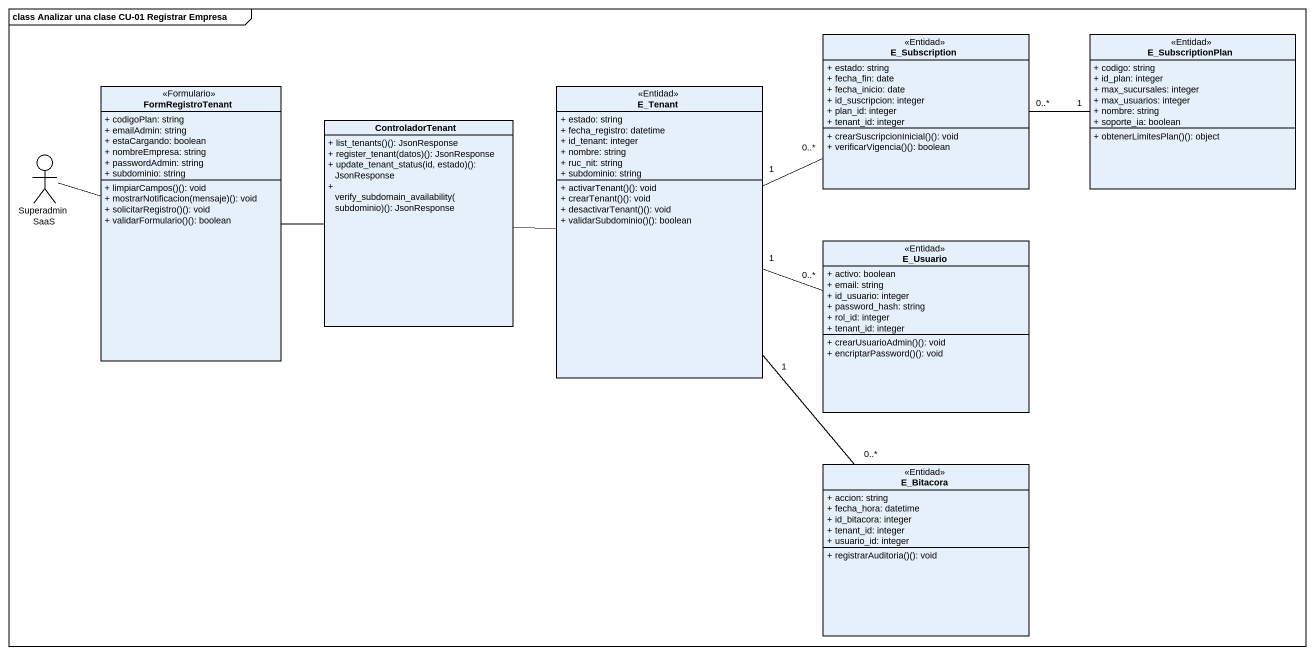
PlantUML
@startuml
mainframe class Analizar una clase CU-01 Registrar Empresa
allowmixing
hide circle
hide empty members
skinparam classAttributeIconSize 0
class E_Subscription <<Entidad>> {
  + estado: string
  + fecha_fin: date
  + fecha_inicio: date
  + id_suscripcion: integer
  + plan_id: integer
  + tenant_id: integer
  + crearSuscripcionInicial()(): void
  + verificarVigencia()(): boolean
}
class E_SubscriptionPlan <<Entidad>> {
  + codigo: string
  + id_plan: integer
  + max_sucursales: integer
  + max_usuarios: integer
  + nombre: string
  + soporte_ia: boolean
  + obtenerLimitesPlan()(): object
}
class FormRegistroTenant <<Formulario>> {
  + codigoPlan: string
  + emailAdmin: string
  + estaCargando: boolean
  + nombreEmpresa: string
  + passwordAdmin: string
  + subdominio: string
  + limpiarCampos()(): void
  + mostrarNotificacion(mensaje)(): void
  + solicitarRegistro()(): void
  + validarFormulario()(): boolean
}
class E_Tenant <<Entidad>> {
  + estado: string
  + fecha_registro: datetime
  + id_tenant: integer
  + nombre: string
  + ruc_nit: string
  + subdominio: string
  + activarTenant()(): void
  + crearTenant()(): void
  + desactivarTenant()(): void
  + validarSubdominio()(): boolean
}
class ControladorTenant {
  + list_tenants()(): JsonResponse
  + register_tenant(datos)(): JsonResponse
  + update_tenant_status(id, estado)(): JsonResponse
  + verify_subdomain_availability(subdominio)(): JsonResponse
}
actor "Superadmin SaaS" as Superadmin_SaaS
class E_Usuario <<Entidad>> {
  + activo: boolean
  + email: string
  + id_usuario: integer
  + password_hash: string
  + rol_id: integer
  + tenant_id: integer
  + crearUsuarioAdmin()(): void
  + encriptarPassword()(): void
}
class E_Bitacora <<Entidad>> {
  + accion: string
  + fecha_hora: datetime
  + id_bitacora: integer
  + tenant_id: integer
  + usuario_id: integer
  + registrarAuditoria()(): void
}
E_SubscriptionPlan "1" -left- "0..*" E_Subscription
FormRegistroTenant -right- ControladorTenant
E_Tenant "1" -right- "0..*" E_Subscription
E_Tenant "1" -right- "0..*" E_Usuario
E_Tenant "1" -- "0..*" E_Bitacora
ControladorTenant -right- E_Tenant
Superadmin_SaaS -right- FormRegistroTenant
@enduml
